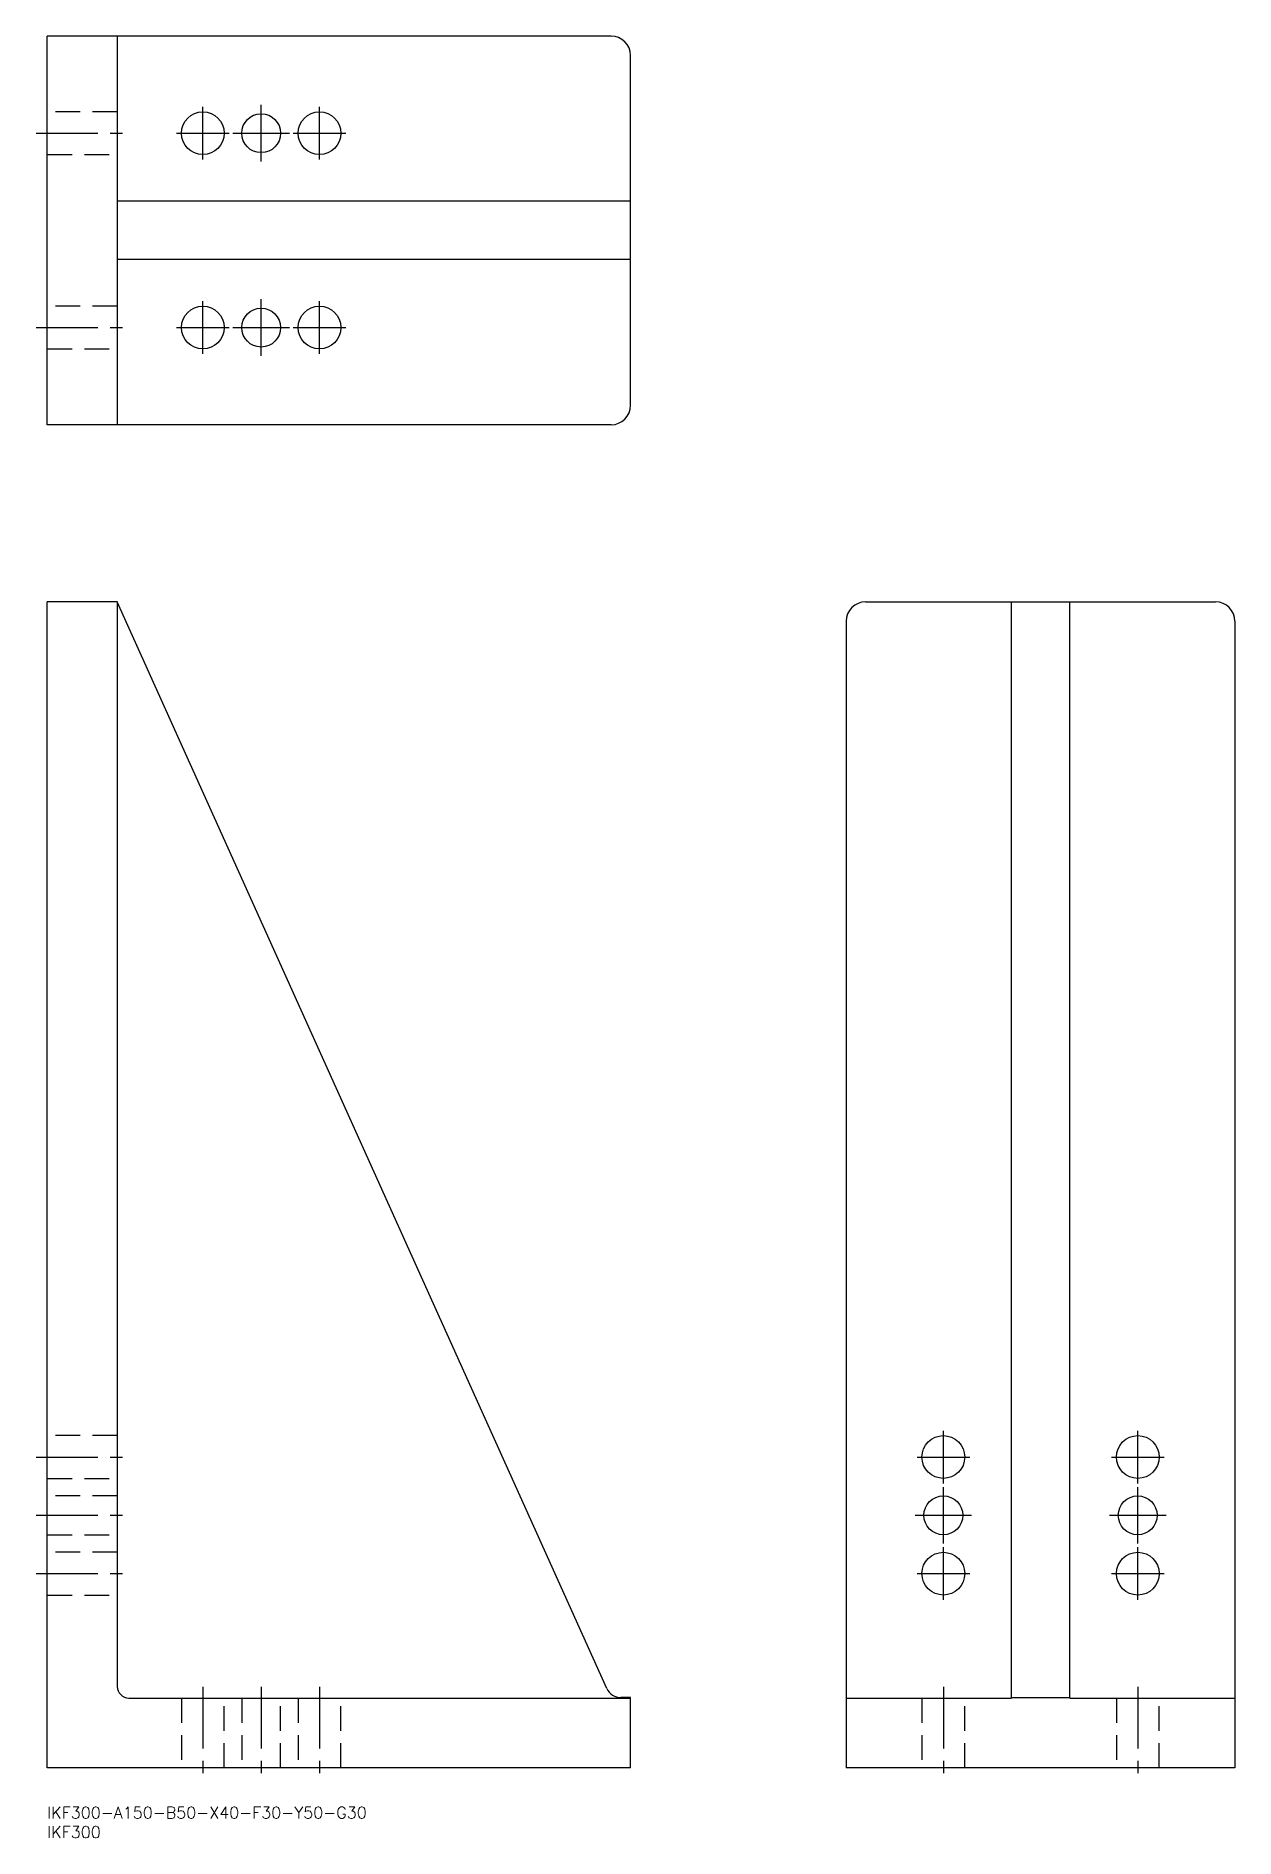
# Model space of a CAD drawing. Extents: x -3 to 305, y -8 to 456.
import ezdxf

# ---------------------------------------------------------------- set-up
doc = ezdxf.new("R2010")
doc.units = 0
doc.header["$LTSCALE"] = 0.5
doc.linetypes.add('CENTER', pattern=[50.8, 31.75, -6.35, 6.35, -6.35])
doc.linetypes.add('DASHED', pattern=[19.05, 12.7, -6.35])
for name, color, linetype in [('MSM_CENTER', 1, 'CENTER'), ('MSM_CONTINUOUS', 7, 'CONTINUOUS'), ('MSM_DASHED', 4, 'DASHED'), ('MSM_PART_NUMBER', 7, 'CONTINUOUS')]:
    doc.layers.add(name, color=color, linetype=linetype)
doc.styles.get("Standard").update_dxf_attribs({"font": 'txt.shx', "height": 3, "bigfont": 'bigfont.shx'})

# ---------------------------------------------------------------- blocks, each defined once
blk = doc.blocks.new('*U40')
at = {"layer": 'MSM_PART_NUMBER'}
blk.add_text('IKF300-A150-B50-X40-F30-Y50-G30', height=3, dxfattribs=at).set_placement((0, -3))
blk = doc.blocks.new('*U41')
at = {"layer": 'MSM_PART_NUMBER'}
blk.add_text('IKF300', height=3, dxfattribs=at).set_placement((0, -8))

msp = doc.modelspace()

# ---------------------------------------------------------------- linework, layer by layer
at = {"layer": 'MSM_CENTER'}
for p, q in [((40, 423.79), (40, 437.34)), ((55, 423.29), (55, 437.84)), ((70, 423.79), (70, 437.34)), ((-2.9, 430.56), (20.9, 430.56)), ((33.23, 430.56), (46.78, 430.56)), ((47.73, 430.56), (62.27, 430.56)), ((63.22, 430.56), (76.78, 430.56)), ((40, 373.79), (40, 387.34)), ((55, 373.29), (55, 387.84)), ((70, 373.79), (70, 387.34)), ((-2.9, 380.56), (20.9, 380.56)), ((33.23, 380.56), (46.78, 380.56)), ((47.73, 380.56), (62.27, 380.56)), ((63.22, 380.56), (76.78, 380.56)), ((230.45, 83.22), (230.45, 96.78)), ((280.45, 83.22), (280.45, 96.78)), ((-2.9, 90), (20.9, 90)), ((223.68, 90), (237.23, 90)), ((273.68, 90), (287.23, 90)), ((230.45, 67.72), (230.45, 82.28)), ((280.45, 67.72), (280.45, 82.28)), ((-2.9, 75), (20.9, 75)), ((223.18, 75), (237.73, 75)), ((273.18, 75), (287.73, 75)), ((230.45, 53.22), (230.45, 66.78)), ((280.45, 53.22), (280.45, 66.78)), ((-2.9, 60), (20.9, 60)), ((223.68, 60), (237.23, 60)), ((273.68, 60), (287.23, 60)), ((40, 30.9), (40, 7.1)), ((55, 30.9), (55, 7.1)), ((70, 30.9), (70, 7.1)), ((230.45, 30.9), (230.45, 7.1)), ((280.45, 30.9), (280.45, 7.1))]:
    msp.add_line(p, q, dxfattribs=at)
at = {"layer": 'MSM_CONTINUOUS'}
for p, q in [((0, 355.56), (0, 455.56)), ((145, 455.56), (0, 455.56)), ((18, 455.56), (18, 355.56)), ((150, 360.56), (150, 450.56)), ((150, 413.06), (18, 413.06)), ((150, 398.06), (18, 398.06)), ((145, 355.56), (0, 355.56)), ((0, 10), (0, 310)), ((18, 310), (0, 310)), ((143.89, 30.46), (18, 310)), ((18, 310), (18, 31)), ((210.45, 310), (300.45, 310)), ((247.95, 28), (247.95, 310)), ((262.95, 28), (262.95, 310)), ((205.45, 305), (205.45, 10)), ((305.45, 305), (305.45, 10)), ((21, 28), (150, 28)), ((150, 28.1), (147.54, 28.1)), ((150, 10), (150, 28.1)), ((205.45, 28), (247.95, 28)), ((247.95, 28.1), (262.95, 28.1)), ((262.95, 28), (305.45, 28)), ((150, 10), (0, 10)), ((305.45, 10), (205.45, 10))]:
    msp.add_line(p, q, dxfattribs=at)
for centre, radius in [((40, 430.56), 5.5), ((70, 430.56), 5.5), ((55, 430.56), 5), ((40, 380.56), 5.5), ((55, 380.56), 5), ((70, 380.56), 5.5), ((230.45, 90), 5.5), ((280.45, 90), 5.5), ((230.45, 75), 5), ((280.45, 75), 5), ((230.45, 60), 5.5), ((280.45, 60), 5.5)]:
    msp.add_circle(centre, radius, dxfattribs=at)
for centre, radius, start, end in [((145, 450.56), 5, 0, 90), ((145, 360.56), 5, 270, 0), ((210.45, 305), 5, 90, 180), ((300.45, 305), 5, 0, 90), ((21, 31), 3, 180, 270), ((147.54, 32.1), 4, 204.2446, 270)]:
    msp.add_arc(centre, radius, start, end, dxfattribs=at)
at = {"layer": 'MSM_DASHED'}
for p, q in [((18, 436.06), (0, 436.06)), ((0, 425.06), (18, 425.06)), ((18, 386.06), (0, 386.06)), ((0, 375.06), (18, 375.06)), ((18, 95.5), (0, 95.5)), ((0, 84.5), (18, 84.5)), ((18, 80), (0, 80)), ((0, 70), (18, 70)), ((18, 65.5), (0, 65.5)), ((0, 54.5), (18, 54.5)), ((34.5, 28), (34.5, 10)), ((45.5, 10), (45.5, 28)), ((50, 28), (50, 10)), ((60, 10), (60, 28)), ((64.5, 28), (64.5, 10)), ((75.5, 10), (75.5, 28)), ((224.95, 28), (224.95, 10)), ((235.95, 10), (235.95, 28)), ((274.95, 28), (274.95, 10)), ((285.95, 10), (285.95, 28))]:
    msp.add_line(p, q, dxfattribs=at)

# ---------------------------------------------------------------- block references
at = {"layer": 'MSM_CONTINUOUS'}
for name in ['*U40', '*U41']:
    msp.add_blockref(name, (0, 0), dxfattribs=at)

doc.saveas('drawing.dxf')
